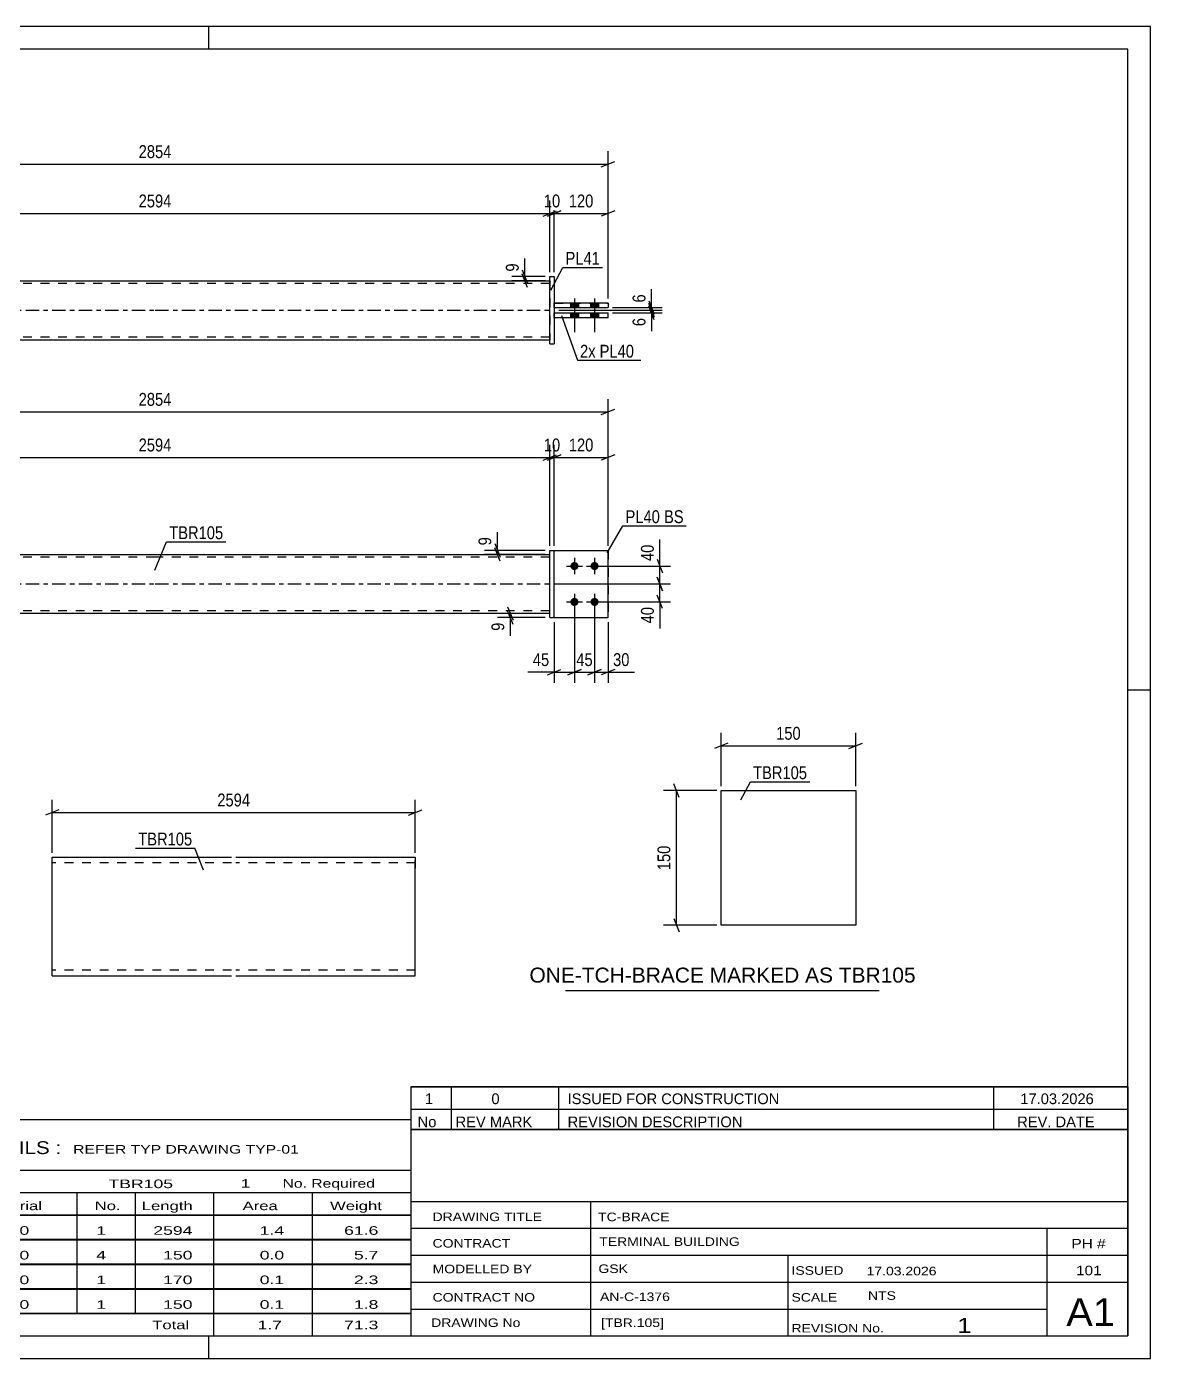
# Model space of a CAD drawing. Header units: millimetres. Extents: x 0 to 420, y 0 to 297.
# Drawn here: x 169.3 to 420, y 0 to 297 of the extents above; entities that cross this region are included whole.
import ezdxf

# ---------------------------------------------------------------- set-up
doc = ezdxf.new("R2010")
doc.units = ezdxf.units.MM
doc.linetypes.add('DXK_LINE_DOT2', pattern=[3.9198, 1.9599, -1.9599])
doc.linetypes.add('DXK_LINE_DOT3', pattern=[5.9187, 2.979, -0.9799, 0.9799, -0.9799])
doc.styles.add('Arial', font='ARIAL.TTF', dxfattribs={"height": 0.2})
doc.styles.add('Arial Narrow', font='ARIALN.TTF', dxfattribs={"height": 0.2})

# ---------------------------------------------------------------- blocks, each defined once
blk = doc.blocks.new('Unknown-581591486-1127')
at = {"color": 5, "linetype": 'Continuous'}
for p, q in [((420, 297), (0, 297)), ((210, 292), (210, 297)), ((420, 0), (420, 297)), ((415, 292), (5, 292)), ((415, 5), (415, 292)), ((420, 149), (415, 149)), ((5, 5), (415, 5)), ((210, 0), (210, 5)), ((0, 0), (420, 0))]:
    blk.add_line(p, q, dxfattribs=at)
blk = doc.blocks.new('Part-581591486-2897 - 2896')
at = {"color": 2, "linetype": 'Continuous'}
for p, q in [((324.26, 126.62), (354.26, 126.62)), ((324.26, 96.62), (324.26, 126.62)), ((354.26, 126.62), (354.26, 96.62)), ((354.26, 96.62), (324.26, 96.62))]:
    blk.add_line(p, q, dxfattribs=at)
blk = doc.blocks.new('Part-581591486-1367 - 1364')
at = {"color": 2, "linetype": 'Continuous'}
for p, q in [((286.02, 180.2), (287.02, 180.2)), ((286.02, 165.2), (286.02, 180.2)), ((287.02, 165.2), (287.02, 180.2)), ((286.02, 165.2), (286.02, 165.2)), ((286.02, 165.2), (287.02, 165.2))]:
    blk.add_line(p, q, dxfattribs=at)
at = {"color": 7, "linetype": 'DXK_LINE_DOT2'}
for p, q in [((286.02, 180.2), (287.02, 180.2)), ((286.02, 165.2), (287.02, 165.2))]:
    blk.add_line(p, q, dxfattribs=at)
blk = doc.blocks.new('Bolt-581591486-1379 - 1364')
at = {"linetype": 'Continuous'}
for points in [[(291.52, 177.6), (291.7, 177.58), (291.88, 177.52), (292.05, 177.43), (292.19, 177.3), (292.3, 177.15), (292.37, 176.98), (292.41, 176.79), (292.41, 176.6), (292.37, 176.42), (292.3, 176.25), (292.19, 176.1), (292.05, 175.97), (291.88, 175.88), (291.7, 175.82), (291.52, 175.8), (291.33, 175.82), (291.15, 175.88), (290.99, 175.97), (290.85, 176.1), (290.74, 176.25), (290.66, 176.42), (290.62, 176.6), (290.62, 176.79), (290.66, 176.98), (290.74, 177.15), (290.85, 177.3), (290.99, 177.43), (291.15, 177.52), (291.33, 177.58)], [(296.02, 177.6), (296.2, 177.58), (296.38, 177.52), (296.55, 177.43), (296.69, 177.3), (296.8, 177.15), (296.87, 176.98), (296.91, 176.79), (296.91, 176.6), (296.87, 176.42), (296.8, 176.25), (296.69, 176.1), (296.55, 175.97), (296.38, 175.88), (296.2, 175.82), (296.02, 175.8), (295.83, 175.82), (295.65, 175.88), (295.49, 175.97), (295.35, 176.1), (295.24, 176.25), (295.16, 176.42), (295.12, 176.6), (295.12, 176.79), (295.16, 176.98), (295.24, 177.15), (295.35, 177.3), (295.49, 177.43), (295.65, 177.52), (295.83, 177.58)], [(291.52, 169.6), (291.7, 169.58), (291.88, 169.52), (292.05, 169.43), (292.19, 169.3), (292.3, 169.15), (292.37, 168.98), (292.41, 168.79), (292.41, 168.6), (292.37, 168.42), (292.3, 168.25), (292.19, 168.1), (292.05, 167.97), (291.88, 167.88), (291.7, 167.82), (291.52, 167.8), (291.33, 167.82), (291.15, 167.88), (290.99, 167.97), (290.85, 168.1), (290.74, 168.25), (290.66, 168.42), (290.62, 168.6), (290.62, 168.79), (290.66, 168.98), (290.74, 169.15), (290.85, 169.3), (290.99, 169.43), (291.15, 169.52), (291.33, 169.58)], [(296.02, 169.6), (296.2, 169.58), (296.38, 169.52), (296.55, 169.43), (296.69, 169.3), (296.8, 169.15), (296.87, 168.98), (296.91, 168.79), (296.91, 168.6), (296.87, 168.42), (296.8, 168.25), (296.69, 168.1), (296.55, 167.97), (296.38, 167.88), (296.2, 167.82), (296.02, 167.8), (295.83, 167.82), (295.65, 167.88), (295.49, 167.97), (295.35, 168.1), (295.24, 168.25), (295.16, 168.42), (295.12, 168.6), (295.12, 168.79), (295.16, 168.98), (295.24, 169.15), (295.35, 169.3), (295.49, 169.43), (295.65, 169.52), (295.83, 169.58)]]:
    blk.add_hatch(color=1, dxfattribs=at).paths.add_polyline_path(points)
at = {"color": 1, "linetype": 'Continuous'}
for p, q in [((291.52, 178.5), (291.52, 174.9)), ((296.02, 178.5), (296.02, 174.9)), ((289.72, 176.7), (293.32, 176.7)), ((294.22, 176.7), (297.82, 176.7)), ((291.52, 170.5), (291.52, 166.9)), ((296.02, 170.5), (296.02, 166.9)), ((289.72, 168.7), (293.32, 168.7)), ((294.22, 168.7), (297.82, 168.7))]:
    blk.add_line(p, q, dxfattribs=at)
blk = doc.blocks.new('Part-581591486-1440 - 1364')
at = {"linetype": 'Continuous'}
blk.add_hatch(color=2, dxfattribs=at).paths.add_polyline_path([(139.92, 179.3), (139.12, 180.7), (140.72, 180.7)])
at = {"color": 2, "linetype": 'Continuous'}
for p, q in [((109.92, 179.3), (197.92, 179.3)), ((139.92, 179.3), (139.12, 180.7)), ((139.12, 180.7), (140.72, 180.7)), ((140.72, 180.7), (139.92, 179.3)), ((198.02, 179.3), (286.02, 179.3)), ((197.92, 166.1), (109.92, 166.1)), ((286.02, 166.1), (198.02, 166.1))]:
    blk.add_line(p, q, dxfattribs=at)
at = {"color": 7, "linetype": 'DXK_LINE_DOT2'}
for p, q in [((109.92, 166.1), (109.92, 179.3)), ((197.92, 178.7), (109.92, 178.7)), ((286.02, 178.7), (198.02, 178.7)), ((286.02, 166.1), (286.02, 179.3)), ((197.92, 166.7), (109.92, 166.7)), ((286.02, 166.7), (198.02, 166.7))]:
    blk.add_line(p, q, dxfattribs=at)
at = {"color": 7, "linetype": 'DXK_LINE_DOT3'}
for p, q in [((109.92, 172.7), (197.92, 172.7)), ((198.02, 172.7), (286.02, 172.7))]:
    blk.add_line(p, q, dxfattribs=at)
at = {"color": 2, "linetype": 'Continuous'}
blk.add_circle((139.92, 180.2), 1, dxfattribs=at)
blk = doc.blocks.new('Part-581591486-1445 - 1364')
at = {"color": 2, "linetype": 'Continuous'}
for p, q in [((287.02, 180.2), (299.02, 180.2)), ((299.02, 180.2), (299.02, 180.2)), ((299.02, 165.2), (299.02, 180.2)), ((287.02, 165.2), (299.02, 165.2))]:
    blk.add_line(p, q, dxfattribs=at)
at = {"color": 7, "linetype": 'DXK_LINE_DOT2'}
for p, q in [((287.02, 180.2), (299.02, 180.2)), ((287.02, 165.2), (287.02, 180.2)), ((299.02, 180.2), (299.02, 180.2)), ((287.02, 165.2), (287.02, 165.2)), ((287.02, 165.2), (299.02, 165.2))]:
    blk.add_line(p, q, dxfattribs=at)
blk = doc.blocks.new('Part-581591486-1450 - 1364')
at = {"color": 7, "linetype": 'DXK_LINE_DOT2'}
for p, q in [((287.02, 180.2), (299.02, 180.2)), ((287.02, 165.2), (287.02, 180.2)), ((287.02, 180.2), (299.02, 180.2)), ((299.02, 180.2), (299.02, 180.2)), ((299.02, 180.2), (299.02, 165.2)), ((287.02, 165.2), (287.02, 165.2)), ((287.02, 165.2), (299.02, 165.2)), ((287.02, 165.2), (299.02, 165.2))]:
    blk.add_line(p, q, dxfattribs=at)
blk = doc.blocks.new('Part-581591486-1778 - 1767')
at = {"color": 2, "linetype": 'Continuous'}
for p, q in [((287.02, 232.14), (287.02, 233.15)), ((287.02, 233.14), (299.02, 233.14)), ((287.02, 232.15), (287.02, 232.14)), ((287.02, 232.14), (299.02, 232.14)), ((299.02, 232.14), (299.02, 233.15))]:
    blk.add_line(p, q, dxfattribs=at)
at = {"color": 7, "linetype": 'DXK_LINE_DOT2'}
for p, q in [((287.02, 233.15), (299.02, 233.15)), ((287.02, 232.15), (299.02, 232.15))]:
    blk.add_line(p, q, dxfattribs=at)
blk = doc.blocks.new('Part-581591486-1773 - 1767')
at = {"linetype": 'Continuous'}
blk.add_hatch(color=2, dxfattribs=at).paths.add_polyline_path([(139.92, 233.74), (139.12, 235.14), (140.72, 235.14)])
at = {"color": 2, "linetype": 'Continuous'}
for p, q in [((109.92, 240.34), (197.92, 240.34)), ((198.02, 240.34), (286.02, 240.34)), ((139.92, 233.74), (139.12, 235.14)), ((139.12, 235.14), (140.72, 235.14)), ((140.72, 235.14), (139.92, 233.74)), ((109.92, 227.14), (197.92, 227.14)), ((198.02, 227.14), (286.02, 227.14))]:
    blk.add_line(p, q, dxfattribs=at)
at = {"color": 7, "linetype": 'DXK_LINE_DOT2'}
for p, q in [((109.92, 227.14), (109.92, 240.34)), ((197.92, 239.74), (109.92, 239.74)), ((286.02, 239.74), (198.02, 239.74)), ((286.02, 240.34), (286.02, 227.14)), ((197.92, 227.74), (109.92, 227.74)), ((286.02, 227.74), (198.02, 227.74))]:
    blk.add_line(p, q, dxfattribs=at)
at = {"color": 7, "linetype": 'DXK_LINE_DOT3'}
for p, q in [((109.92, 233.74), (197.92, 233.74)), ((198.02, 233.74), (286.02, 233.74))]:
    blk.add_line(p, q, dxfattribs=at)
at = {"color": 2, "linetype": 'Continuous'}
blk.add_circle((139.92, 234.64), 1, dxfattribs=at)
blk = doc.blocks.new('Part-581591486-1783 - 1767')
at = {"color": 2, "linetype": 'Continuous'}
for p, q in [((287.02, 234.34), (287.02, 235.35)), ((299.02, 235.34), (287.02, 235.34)), ((299.02, 235.35), (299.02, 234.34)), ((287.02, 234.35), (287.02, 234.34)), ((287.02, 234.34), (299.02, 234.34))]:
    blk.add_line(p, q, dxfattribs=at)
at = {"color": 7, "linetype": 'DXK_LINE_DOT2'}
for p, q in [((287.02, 235.34), (287.02, 235.35)), ((287.02, 235.35), (299.02, 235.35)), ((299.02, 235.34), (299.02, 235.35)), ((287.02, 234.35), (299.02, 234.35))]:
    blk.add_line(p, q, dxfattribs=at)
blk = doc.blocks.new('Part-581591486-1788 - 1767')
at = {"color": 2, "linetype": 'Continuous'}
for p, q in [((286.02, 241.24), (286.02, 241.25)), ((286.02, 226.24), (286.02, 241.24)), ((286.02, 241.24), (287.02, 241.24)), ((287.02, 241.25), (287.02, 241.24)), ((287.02, 241.24), (287.02, 226.24)), ((286.02, 226.25), (286.02, 226.24)), ((286.02, 226.24), (287.02, 226.24)), ((287.02, 226.25), (287.02, 226.24))]:
    blk.add_line(p, q, dxfattribs=at)
at = {"color": 7, "linetype": 'DXK_LINE_DOT2'}
for p, q in [((286.02, 241.25), (286.02, 241.24)), ((286.02, 241.25), (287.02, 241.25)), ((286.02, 226.25), (287.02, 226.25))]:
    blk.add_line(p, q, dxfattribs=at)
blk = doc.blocks.new('Bolt-581591486-1800 - 1767')
at = {"linetype": 'Continuous'}
for points in [[(292.42, 235.35), (290.62, 235.35), (290.62, 234.35), (292.42, 234.35)], [(292.42, 235.34), (290.62, 235.34), (290.62, 234.34), (292.42, 234.34)], [(296.92, 235.35), (295.12, 235.35), (295.12, 234.35), (296.92, 234.35)], [(296.92, 235.34), (295.12, 235.34), (295.12, 234.34), (296.92, 234.34)], [(292.42, 233.15), (290.62, 233.15), (290.62, 232.15), (292.42, 232.15)], [(292.42, 233.14), (290.62, 233.14), (290.62, 232.14), (292.42, 232.14)], [(296.92, 233.15), (295.12, 233.15), (295.12, 232.15), (296.92, 232.15)], [(296.92, 233.14), (295.12, 233.14), (295.12, 232.14), (296.92, 232.14)]]:
    blk.add_hatch(color=1, dxfattribs=at).paths.add_polyline_path(points)
at = {"color": 1, "linetype": 'Continuous'}
for p, q in [((290.62, 235.35), (290.62, 234.35)), ((290.62, 235.34), (290.62, 234.34)), ((291.52, 236.35), (291.52, 228.85)), ((291.52, 236.34), (291.52, 228.84)), ((292.42, 235.35), (292.42, 234.35)), ((292.42, 235.34), (292.42, 234.34)), ((295.12, 235.35), (295.12, 234.35)), ((295.12, 235.34), (295.12, 234.34)), ((296.02, 236.35), (296.02, 228.85)), ((296.02, 236.34), (296.02, 228.84)), ((296.92, 235.35), (296.92, 234.35)), ((296.92, 235.34), (296.92, 234.34)), ((290.62, 233.15), (290.62, 232.15)), ((290.62, 233.14), (290.62, 232.14)), ((292.42, 233.15), (292.42, 232.15)), ((292.42, 233.14), (292.42, 232.14)), ((295.12, 233.15), (295.12, 232.15)), ((295.12, 233.14), (295.12, 232.14)), ((296.92, 233.15), (296.92, 232.15)), ((296.92, 233.14), (296.92, 232.14))]:
    blk.add_line(p, q, dxfattribs=at)
blk = doc.blocks.new('Part-581591486-2256 - 2248')
at = {"color": 2, "linetype": 'Continuous'}
for p, q in [((175.02, 85.53), (175.02, 111.74)), ((175.02, 111.74), (215.02, 111.74)), ((216.02, 111.74), (256.02, 111.74)), ((256.02, 111.74), (256.02, 111.56)), ((256.02, 111.56), (256.02, 109.34)), ((256.02, 85.34), (256.02, 109.34)), ((175.02, 85.34), (175.02, 85.53)), ((175.02, 85.34), (215.02, 85.34)), ((216.02, 85.34), (256.02, 85.34))]:
    blk.add_line(p, q, dxfattribs=at)
at = {"color": 7, "linetype": 'DXK_LINE_DOT2'}
for p, q in [((215.02, 110.54), (175.02, 110.54)), ((256.02, 110.54), (216.02, 110.54)), ((256.02, 109.34), (256.02, 111.04)), ((175.02, 86.54), (175.02, 86.63)), ((215.02, 86.54), (175.02, 86.54)), ((256.02, 86.54), (216.02, 86.54)), ((256.02, 86.54), (256.02, 86.63))]:
    blk.add_line(p, q, dxfattribs=at)
blk = doc.blocks.new('StraightDimension-581591486-2905 - 2896')
at = {"color": 7, "linetype": 'Continuous'}
for p, q in [((325.76, 137.22), (322.76, 136.02)), ((324.26, 127.62), (324.26, 139.47)), ((352.76, 136.02), (355.76, 137.22)), ((354.26, 127.62), (354.26, 139.47)), ((324.26, 136.62), (354.26, 136.62))]:
    blk.add_line(p, q, dxfattribs=at)
at = {"color": 0}
blk.add_wipeout([(342.6, 137.37), (342.6, 141.57), (335.92, 141.57), (335.92, 137.37)], dxfattribs=at)
at = {"color": 3, "style": 'Arial Narrow'}
blk.add_text('150', height=2.863, dxfattribs=at).set_placement((336.52, 137.97))
blk = doc.blocks.new('StraightDimension-581591486-2983 - 2896')
at = {"color": 7, "linetype": 'Continuous'}
for p, q in [((314.86, 125.12), (313.66, 128.12)), ((323.26, 126.62), (311.41, 126.62)), ((314.26, 96.62), (314.26, 126.62)), ((313.66, 98.12), (314.86, 95.12)), ((323.26, 96.62), (311.41, 96.62))]:
    blk.add_line(p, q, dxfattribs=at)
at = {"color": 0}
blk.add_wipeout([(313.51, 114.96), (309.31, 114.96), (309.31, 108.27), (313.51, 108.27)], dxfattribs=at)
at = {"color": 3, "style": 'Arial Narrow'}
blk.add_text('150', height=2.863, rotation=90.0002, dxfattribs=at).set_placement((312.91, 108.87))
blk = doc.blocks.new('StraightDimension-581591486-1665 - 1364')
at = {"color": 7, "linetype": 'Continuous'}
for p, q in [((291.52, 167.7), (291.52, 150.65)), ((296.02, 167.7), (296.02, 150.65)), ((290.02, 152.45), (293.02, 153.65)), ((291.52, 153.05), (296.02, 153.05)), ((297.52, 153.65), (294.52, 152.45))]:
    blk.add_line(p, q, dxfattribs=at)
at = {"color": 0}
blk.add_wipeout([(296.19, 153.8), (296.19, 158), (291.34, 158), (291.34, 153.8)], dxfattribs=at)
at = {"color": 3, "style": 'Arial Narrow'}
blk.add_text('45', height=2.863, dxfattribs=at).set_placement((291.94, 154.4))
blk = doc.blocks.new('StraightDimension-581591486-1505 - 1364')
at = {"color": 7, "linetype": 'Continuous'}
for p, q in [((286.02, 181.2), (286.02, 203.77)), ((287.02, 181.2), (287.02, 203.77)), ((284.52, 200.32), (287.52, 201.52)), ((288.52, 201.52), (285.52, 200.32)), ((286.02, 200.92), (287.02, 200.92))]:
    blk.add_line(p, q, dxfattribs=at)
at = {"color": 0}
blk.add_wipeout([(288.94, 201.67), (288.94, 205.87), (284.09, 205.87), (284.09, 201.67)], dxfattribs=at)
at = {"color": 3, "style": 'Arial Narrow'}
blk.add_text('10', height=2.863, dxfattribs=at).set_placement((284.69, 202.27))
blk = doc.blocks.new('StraightDimension-581591486-1703 - 1364')
at = {"color": 7, "linetype": 'Continuous'}
for p, q in [((297.02, 176.7), (312.98, 176.7)), ((309.98, 178.2), (311.18, 175.2)), ((310.58, 172.7), (310.58, 176.7)), ((287.02, 172.7), (312.98, 172.7)), ((311.18, 171.2), (309.98, 174.2))]:
    blk.add_line(p, q, dxfattribs=at)
at = {"color": 0}
blk.add_wipeout([(309.83, 182.08), (305.63, 182.08), (305.63, 177.22), (309.83, 177.22)], dxfattribs=at)
at = {"color": 7, "linetype": 'Continuous'}
blk.add_line((310.58, 176.7), (310.58, 182.6), dxfattribs=at)
blk.add_line((310.58, 176.7), (310.58, 182.6), dxfattribs=at)
at = {"color": 3, "style": 'Arial Narrow'}
blk.add_text('40', height=2.863, rotation=90.0002, dxfattribs=at).set_placement((309.23, 177.82))
blk = doc.blocks.new('StraightDimension-581591486-1649 - 1364')
at = {"color": 7, "linetype": 'Continuous'}
for p, q in [((291.52, 167.7), (291.52, 150.65)), ((287.02, 164.2), (287.02, 150.65)), ((285.52, 152.45), (288.52, 153.65)), ((287.02, 153.05), (291.52, 153.05)), ((293.02, 153.65), (290.02, 152.45))]:
    blk.add_line(p, q, dxfattribs=at)
at = {"color": 0}
blk.add_wipeout([(286.49, 153.8), (286.49, 158), (281.64, 158), (281.64, 153.8)], dxfattribs=at)
at = {"color": 7, "linetype": 'Continuous'}
blk.add_line((287.02, 153.05), (281.11, 153.05), dxfattribs=at)
blk.add_line((287.02, 153.05), (281.11, 153.05), dxfattribs=at)
at = {"color": 3, "style": 'Arial Narrow'}
blk.add_text('45', height=2.863, dxfattribs=at).set_placement((282.24, 154.4))
blk = doc.blocks.new('StraightDimension-581591486-1730 - 1364')
at = {"color": 7, "linetype": 'Continuous'}
for p, q in [((273.73, 181.7), (274.93, 178.7)), ((285.02, 180.2), (271.48, 180.2)), ((285.02, 179.3), (271.48, 179.3)), ((274.93, 177.8), (273.73, 180.8)), ((274.33, 179.3), (274.33, 180.2))]:
    blk.add_line(p, q, dxfattribs=at)
at = {"color": 0}
blk.add_wipeout([(273.58, 183.75), (269.38, 183.75), (269.38, 180.72), (273.58, 180.72)], dxfattribs=at)
at = {"color": 7, "linetype": 'Continuous'}
blk.add_line((274.33, 180.2), (274.33, 184.28), dxfattribs=at)
blk.add_line((274.33, 180.2), (274.33, 184.28), dxfattribs=at)
at = {"color": 3, "style": 'Arial Narrow'}
blk.add_text('9', height=2.86, rotation=90.0002, dxfattribs=at).set_placement((272.98, 181.32))
blk = doc.blocks.new('StraightDimension-581591486-1496 - 1364')
at = {"color": 7, "linetype": 'Continuous'}
for p, q in [((109.92, 182.2), (109.92, 203.77)), ((286.02, 181.2), (286.02, 203.77)), ((111.42, 201.52), (108.42, 200.32)), ((109.92, 200.92), (286.02, 200.92)), ((284.52, 200.32), (287.52, 201.52))]:
    blk.add_line(p, q, dxfattribs=at)
at = {"color": 0}
blk.add_wipeout([(202.22, 201.67), (202.22, 205.87), (193.71, 205.87), (193.71, 201.67)], dxfattribs=at)
at = {"color": 3, "style": 'Arial Narrow'}
blk.add_text('2594', height=2.863, dxfattribs=at).set_placement((194.31, 202.27))
blk = doc.blocks.new('StraightDimension-581591486-1523 - 1364')
at = {"color": 7, "linetype": 'Continuous'}
for p, q in [((287.02, 181.2), (287.02, 203.77)), ((299.02, 181.2), (299.02, 203.77)), ((285.52, 200.32), (288.52, 201.52)), ((287.02, 200.92), (299.02, 200.92)), ((300.52, 201.52), (297.52, 200.32))]:
    blk.add_line(p, q, dxfattribs=at)
at = {"color": 0}
blk.add_wipeout([(296.36, 201.67), (296.36, 205.87), (289.67, 205.87), (289.67, 201.67)], dxfattribs=at)
at = {"color": 3, "style": 'Arial Narrow'}
blk.add_text('120', height=2.863, dxfattribs=at).set_placement((290.27, 202.27))
blk = doc.blocks.new('StraightDimension-581591486-1546 - 1364')
at = {"color": 7, "linetype": 'Continuous'}
for p, q in [((96.92, 181.2), (96.92, 213.94)), ((299.02, 181.2), (299.02, 213.94)), ((98.42, 211.69), (95.42, 210.49)), ((96.92, 211.09), (299.02, 211.09)), ((297.52, 210.49), (300.52, 211.69))]:
    blk.add_line(p, q, dxfattribs=at)
at = {"color": 0}
blk.add_wipeout([(202.22, 211.84), (202.22, 216.04), (193.71, 216.04), (193.71, 211.84)], dxfattribs=at)
at = {"color": 3, "style": 'Arial Narrow'}
blk.add_text('2854', height=2.863, dxfattribs=at).set_placement((194.31, 212.44))
blk = doc.blocks.new('StraightDimension-581591486-1640 - 1364')
at = {"color": 7, "linetype": 'Continuous'}
for p, q in [((276.62, 167.6), (277.82, 164.6)), ((277.82, 163.7), (276.62, 166.7)), ((285.02, 166.1), (274.37, 166.1)), ((285.02, 165.2), (274.37, 165.2)), ((277.22, 165.2), (277.22, 166.1))]:
    blk.add_line(p, q, dxfattribs=at)
at = {"color": 0}
blk.add_wipeout([(276.47, 164.67), (272.27, 164.67), (272.27, 161.65), (276.47, 161.65)], dxfattribs=at)
at = {"color": 7, "linetype": 'Continuous'}
blk.add_line((277.22, 165.2), (277.22, 161.12), dxfattribs=at)
blk.add_line((277.22, 165.2), (277.22, 161.12), dxfattribs=at)
at = {"color": 3, "style": 'Arial Narrow'}
blk.add_text('9', height=2.86, rotation=90.0002, dxfattribs=at).set_placement((275.87, 162.25))
blk = doc.blocks.new('StraightDimension-581591486-1675 - 1364')
at = {"color": 7, "linetype": 'Continuous'}
for p, q in [((296.02, 167.7), (296.02, 150.65)), ((299.02, 164.2), (299.02, 150.65)), ((294.52, 152.45), (297.52, 153.65)), ((296.02, 153.05), (299.02, 153.05)), ((300.52, 153.65), (297.52, 152.45))]:
    blk.add_line(p, q, dxfattribs=at)
at = {"color": 0}
blk.add_wipeout([(304.4, 153.8), (304.4, 158), (299.54, 158), (299.54, 153.8)], dxfattribs=at)
at = {"color": 7, "linetype": 'Continuous'}
blk.add_line((299.02, 153.05), (304.92, 153.05), dxfattribs=at)
blk.add_line((299.02, 153.05), (304.92, 153.05), dxfattribs=at)
at = {"color": 3, "style": 'Arial Narrow'}
blk.add_text('30', height=2.863, dxfattribs=at).set_placement((300.14, 154.4))
blk = doc.blocks.new('StraightDimension-581591486-1716 - 1364')
at = {"color": 7, "linetype": 'Continuous'}
for p, q in [((287.02, 172.7), (312.98, 172.7)), ((309.98, 174.2), (311.18, 171.2)), ((310.58, 168.7), (310.58, 172.7)), ((311.18, 167.2), (309.98, 170.2)), ((297.02, 168.7), (312.98, 168.7))]:
    blk.add_line(p, q, dxfattribs=at)
at = {"color": 0}
blk.add_wipeout([(309.83, 168.17), (305.63, 168.17), (305.63, 163.32), (309.83, 163.32)], dxfattribs=at)
at = {"color": 7, "linetype": 'Continuous'}
blk.add_line((310.58, 168.7), (310.58, 162.79), dxfattribs=at)
blk.add_line((310.58, 168.7), (310.58, 162.79), dxfattribs=at)
at = {"color": 3, "style": 'Arial Narrow'}
blk.add_text('40', height=2.863, rotation=90.0002, dxfattribs=at).set_placement((309.23, 163.92))
blk = doc.blocks.new('StraightDimension-581591486-1890 - 1767')
at = {"color": 7, "linetype": 'Continuous'}
for p, q in [((285.52, 254.74), (288.52, 255.94)), ((287.02, 242.25), (287.02, 258.19)), ((300.52, 255.94), (297.52, 254.74)), ((299.02, 236.34), (299.02, 258.19)), ((287.02, 255.34), (299.02, 255.34))]:
    blk.add_line(p, q, dxfattribs=at)
at = {"color": 0}
blk.add_wipeout([(296.36, 256.09), (296.36, 260.29), (289.67, 260.29), (289.67, 256.09)], dxfattribs=at)
at = {"color": 3, "style": 'Arial Narrow'}
blk.add_text('120', height=2.863, dxfattribs=at).set_placement((290.27, 256.69))
blk = doc.blocks.new('StraightDimension-581591486-1805 - 1767')
at = {"color": 7, "linetype": 'Continuous'}
for p, q in [((285.02, 241.25), (277.59, 241.25)), ((279.84, 242.75), (281.04, 239.75)), ((281.04, 238.84), (279.84, 241.84)), ((280.44, 240.34), (280.44, 241.25)), ((285.02, 240.34), (277.59, 240.34))]:
    blk.add_line(p, q, dxfattribs=at)
at = {"color": 0}
blk.add_wipeout([(279.69, 244.8), (275.49, 244.8), (275.49, 241.77), (279.69, 241.77)], dxfattribs=at)
at = {"color": 7, "linetype": 'Continuous'}
blk.add_line((280.44, 241.25), (280.44, 245.32), dxfattribs=at)
blk.add_line((280.44, 241.25), (280.44, 245.32), dxfattribs=at)
at = {"color": 3, "style": 'Arial Narrow'}
blk.add_text('9', height=2.86, rotation=90.0002, dxfattribs=at).set_placement((279.09, 242.37))
blk = doc.blocks.new('StraightDimension-581591486-1816 - 1767')
at = {"color": 7, "linetype": 'Continuous'}
for p, q in [((308.11, 235.84), (309.31, 232.84)), ((309.31, 232.24), (308.11, 235.24)), ((288.02, 233.74), (311.11, 233.74)), ((300.02, 234.34), (311.11, 234.34)), ((308.71, 233.74), (308.71, 234.34))]:
    blk.add_line(p, q, dxfattribs=at)
at = {"color": 0}
blk.add_wipeout([(307.96, 237.9), (303.76, 237.9), (303.76, 234.87), (307.96, 234.87)], dxfattribs=at)
at = {"color": 7, "linetype": 'Continuous'}
blk.add_line((308.71, 234.34), (308.71, 238.42), dxfattribs=at)
blk.add_line((308.71, 234.34), (308.71, 238.42), dxfattribs=at)
at = {"color": 3, "style": 'Arial Narrow'}
blk.add_text('6', height=2.86, rotation=90.0002, dxfattribs=at).set_placement((307.36, 235.47))
blk = doc.blocks.new('StraightDimension-581591486-1825 - 1767')
at = {"color": 7, "linetype": 'Continuous'}
for p, q in [((308.11, 235.24), (309.31, 232.24)), ((309.31, 231.64), (308.11, 234.64)), ((288.02, 233.74), (311.11, 233.74)), ((300.02, 233.14), (311.11, 233.14)), ((308.71, 233.14), (308.71, 233.74))]:
    blk.add_line(p, q, dxfattribs=at)
at = {"color": 0}
blk.add_wipeout([(307.96, 232.62), (303.76, 232.62), (303.76, 229.59), (307.96, 229.59)], dxfattribs=at)
at = {"color": 7, "linetype": 'Continuous'}
blk.add_line((308.71, 233.14), (308.71, 229.07), dxfattribs=at)
blk.add_line((308.71, 233.14), (308.71, 229.07), dxfattribs=at)
at = {"color": 3, "style": 'Arial Narrow'}
blk.add_text('6', height=2.86, rotation=90.0002, dxfattribs=at).set_placement((307.36, 230.19))
blk = doc.blocks.new('StraightDimension-581591486-1900 - 1767')
at = {"color": 7, "linetype": 'Continuous'}
for p, q in [((284.52, 254.74), (287.52, 255.94)), ((288.52, 255.94), (285.52, 254.74)), ((286.02, 242.25), (286.02, 258.19)), ((287.02, 242.25), (287.02, 258.19)), ((286.02, 255.34), (287.02, 255.34))]:
    blk.add_line(p, q, dxfattribs=at)
at = {"color": 0}
blk.add_wipeout([(288.94, 256.09), (288.94, 260.29), (284.09, 260.29), (284.09, 256.09)], dxfattribs=at)
at = {"color": 3, "style": 'Arial Narrow'}
blk.add_text('10', height=2.863, dxfattribs=at).set_placement((284.69, 256.69))
blk = doc.blocks.new('StraightDimension-581591486-1910 - 1767')
at = {"color": 7, "linetype": 'Continuous'}
for p, q in [((111.42, 255.94), (108.42, 254.74)), ((109.92, 243.24), (109.92, 258.19)), ((284.52, 254.74), (287.52, 255.94)), ((286.02, 242.25), (286.02, 258.19)), ((109.92, 255.34), (286.02, 255.34))]:
    blk.add_line(p, q, dxfattribs=at)
at = {"color": 0}
blk.add_wipeout([(202.22, 256.09), (202.22, 260.29), (193.71, 260.29), (193.71, 256.09)], dxfattribs=at)
at = {"color": 3, "style": 'Arial Narrow'}
blk.add_text('2594', height=2.863, dxfattribs=at).set_placement((194.31, 256.69))
blk = doc.blocks.new('StraightDimension-581591486-1941 - 1767')
at = {"color": 7, "linetype": 'Continuous'}
for p, q in [((96.92, 236.35), (96.92, 269.19)), ((299.02, 236.34), (299.02, 269.19)), ((98.42, 266.94), (95.42, 265.74)), ((96.92, 266.34), (299.02, 266.34)), ((297.52, 265.74), (300.52, 266.94))]:
    blk.add_line(p, q, dxfattribs=at)
at = {"color": 0}
blk.add_wipeout([(202.22, 267.09), (202.22, 271.29), (193.71, 271.29), (193.71, 267.09)], dxfattribs=at)
at = {"color": 3, "style": 'Arial Narrow'}
blk.add_text('2854', height=2.863, dxfattribs=at).set_placement((194.31, 267.69))
blk = doc.blocks.new('StraightDimension-581591486-2261 - 2248')
at = {"color": 7, "linetype": 'Continuous'}
for p, q in [((176.52, 122.34), (173.52, 121.14)), ((175.02, 112.74), (175.02, 124.59)), ((254.52, 121.14), (257.52, 122.34)), ((256.02, 112.74), (256.02, 124.59)), ((175.02, 121.74), (256.02, 121.74))]:
    blk.add_line(p, q, dxfattribs=at)
at = {"color": 0}
blk.add_wipeout([(219.78, 122.49), (219.78, 126.69), (211.26, 126.69), (211.26, 122.49)], dxfattribs=at)
at = {"color": 3, "style": 'Arial Narrow'}
blk.add_text('2594', height=2.863, dxfattribs=at).set_placement((211.86, 123.09))
blk = doc.blocks.new('Unknown-581591486-3176')
at = {"color": 7, "linetype": 'Continuous'}
for p, q in [((255, 51.05), (255, 5)), ((255, 51.05), (415, 51.05)), ((415, 51), (415, 5)), ((255, 35), (415, 35)), ((295.14, 35), (295.14, 5)), ((255, 29), (415, 29)), ((397, 5.05), (397, 29.05)), ((255, 23), (415, 23)), ((339.14, 23), (339.14, 5)), ((255, 17), (415, 17)), ((255, 11), (397, 11)), ((255, 5), (415, 5))]:
    blk.add_line(p, q, dxfattribs=at)
at = {"color": 7, "style": 'Arial Narrow'}
for s, height, width, p in [('DRAWING TITLE', 1.9089, 1.425378, (259.88, 30.61)), ('TC-BRACE', 1.909, 1.425378, (296.81, 30.59)), ('TERMINAL BUILDING', 1.9089, 1.425378, (297.06, 25.07)), ('CONTRACT', 1.909, 1.425378, (259.88, 24.71)), ('MODELLED BY', 1.9089, 1.425378, (259.88, 18.98)), ('GSK', 1.909, 1.425378, (296.88, 19.04)), ('ISSUED', 1.909, 1.425378, (339.94, 18.64)), ('17.03.2026', 1.909, 1.425378, (356.69, 18.52)), ('CONTRACT NO', 1.9089, 1.425378, (259.88, 12.66)), ('AN-C-1376', 1.909, 1.425378, (297.23, 12.78)), ('SCALE', 1.909, 1.425378, (339.94, 12.65)), ('A1', 6.204, 1.25, (401.24, 7.2)), ('DRAWING No', 1.909, 1.425378, (259.56, 7)), ('[TBR.105]', 1.909, 1.425378, (297.46, 6.99)), ('1', 3.34, 1.5, (376.91, 5.68)), ('REVISION No.', 1.9089, 1.425378, (339.94, 5.77))]:
    blk.add_text(s, height=height, dxfattribs=dict(at, width=width)).set_placement(p)
at = {"color": 7, "linetype": 'Continuous', "style": 'Arial Narrow'}
for s, height, width, p in [('PH #', 2.1, 1.42538, (402.4, 24.55)), ('101', 2.1, 1.42538, (403.41, 18.55)), ('NTS', 1.909, 1.425378, (357, 13.05))]:
    blk.add_text(s, height=height, dxfattribs=dict(at, width=width)).set_placement(p)
blk = doc.blocks.new('Unknown-581591486-3177')
at = {"color": 7, "linetype": 'Continuous'}
for p, q in [((255, 60.55), (415, 60.55)), ((415, 60.55), (255, 60.55)), ((255, 60.55), (255, 55.55)), ((264, 60.55), (264, 55.55)), ((288, 60.55), (288, 55.55)), ((385, 60.55), (385, 55.55)), ((415, 60.55), (415, 55.55)), ((255, 55.55), (415, 55.55)), ((255, 55.55), (255, 51.05)), ((255, 55.55), (415, 55.55)), ((264, 55.55), (264, 51.05)), ((288, 55.55), (288, 51.05)), ((385, 55.55), (385, 51.05)), ((415, 55.55), (415, 51.05)), ((415, 51.05), (255, 51.05))]:
    blk.add_line(p, q, dxfattribs=at)
at = {"color": 7, "linetype": 'Continuous', "style": 'Arial Narrow'}
for s, height, width, p in [('1', 2.39, 1.196471, (258.16, 56.7)), ('0', 2.39, 1.196471, (273, 56.7)), ('ISSUED FOR CONSTRUCTION', 2.3861, 1.196471, (290, 56.7)), ('17.03.2026', 2.386, 1.196471, (391, 56.7)), ('No', 2.386, 1.2, (256.54, 51.55)), ('REV MARK', 2.386, 1.2, (265, 51.55)), ('REVISION DESCRIPTION', 2.3861, 1.2, (290, 51.55)), ('REV. DATE', 2.386, 1.2, (390.28, 51.55))]:
    blk.add_text(s, height=height, dxfattribs=dict(at, width=width)).set_placement(p)
blk = doc.blocks.new('Unknown-581591486-3178')
at = {"color": 7, "linetype": 'Continuous'}
for p, q in [((95, 53.25), (255, 53.25)), ((95, 42), (95, 53.25)), ((255, 53.25), (255, 42)), ((95, 42), (255, 42)), ((95, 42), (95, 37)), ((255, 42), (255, 37)), ((95, 37), (255, 37)), ((95, 37), (95, 32)), ((119, 37), (119, 32)), ((154.5, 37), (154.5, 32)), ((180.5, 37), (180.5, 32)), ((193.5, 37), (193.5, 32)), ((211, 37), (211, 32)), ((233, 37), (233, 32)), ((255, 37), (255, 32)), ((95, 32), (255, 32)), ((95, 31.95), (95, 26.55)), ((95, 31.95), (255, 31.95)), ((119, 32), (119, 26.5)), ((154.5, 32), (154.5, 26.5)), ((180.5, 32), (180.5, 26.5)), ((193.5, 32), (193.5, 26.5)), ((211, 32), (211, 26.5)), ((233, 32), (233, 26.5)), ((255, 31.95), (255, 26.55)), ((95, 26.55), (255, 26.55)), ((95, 26.45), (95, 21.05)), ((95, 26.45), (255, 26.45)), ((119, 26.5), (119, 21)), ((154.5, 26.5), (154.5, 21)), ((180.5, 26.5), (180.5, 21)), ((193.5, 26.5), (193.5, 21)), ((211, 26.5), (211, 21)), ((233, 26.5), (233, 21)), ((255, 26.45), (255, 21.05)), ((95, 21.05), (255, 21.05)), ((95, 20.95), (95, 15.55)), ((95, 20.95), (255, 20.95)), ((119, 21), (119, 15.5)), ((154.5, 21), (154.5, 15.5)), ((180.5, 21), (180.5, 15.5)), ((193.5, 21), (193.5, 15.5)), ((211, 21), (211, 15.5)), ((233, 21), (233, 15.5)), ((255, 20.95), (255, 15.55)), ((95, 15.55), (255, 15.55)), ((95, 15.45), (95, 10.05)), ((95, 15.45), (255, 15.45)), ((119, 15.5), (119, 10)), ((154.5, 15.5), (154.5, 10)), ((180.5, 15.5), (180.5, 10)), ((193.5, 15.5), (193.5, 10)), ((211, 15.5), (211, 10)), ((233, 15.5), (233, 10)), ((255, 15.45), (255, 10.05)), ((95, 10.05), (255, 10.05)), ((95, 10), (255, 10)), ((95, 10), (95, 5)), ((211, 10), (211, 5)), ((233, 10), (233, 5)), ((255, 10), (255, 5)), ((95, 5), (255, 5))]:
    blk.add_line(p, q, dxfattribs=at)
at = {"color": 7, "style": 'Arial Narrow'}
for s, height, width, p in [('GENERAL NOTES & WELD DETAILS :', 2.8633, 1.4, (96.15, 45.56)), ('REFER TYP DRAWING TYP-01', 1.9089, 1.6, (179.7, 45.66)), ("MATERIAL LIST FOR ASSEMBLY MK'D", 1.9089, 1.6, (96.15, 38.06)), ('TBR105', 1.909, 1.794707, (187.59, 37.97)), ('1', 1.91, 1.794707, (217.08, 38.06)), ('No. Required', 1.9089, 1.6, (226.41, 38.06)), ('Mark', 1.909, 1.7, (96.34, 33)), ('Profile', 1.909, 1.7, (129.41, 33)), ('Material', 1.909, 1.7, (159.54, 33.06)), ('No.', 1.909, 1.7, (184.5, 33.06)), ('Length', 1.909, 1.7, (195, 33.06)), ('Area', 1.909, 1.7, (217.5, 33.06)), ('Weight', 1.909, 1.7, (237, 33.06))]:
    blk.add_text(s, height=height, dxfattribs=dict(at, width=width)).set_placement(p)
at = {"color": 7, "linetype": 'Continuous', "style": 'Arial Narrow'}
for s, height, width, p in [('TBR105', 1.909, 1.794707, (96.5, 27.56)), ('SHS132*6', 1.909, 1.794707, (121, 27.56)), ('E350', 1.909, 1.794707, (160.74, 27.56)), ('1', 1.91, 1.794707, (184.86, 27.56)), ('2594', 1.909, 1.794707, (197.58, 27.56)), ('1.4', 1.909, 1.794707, (221.32, 27.56)), ('61.6', 1.909, 1.794707, (240.14, 27.56)), ('PL40', 1.909, 1.794707, (96.5, 22.06)), ('PL10*120', 1.909, 1.794707, (121, 22.06)), ('E350', 1.909, 1.794707, (160.74, 22.06)), ('4', 1.91, 1.794707, (184.86, 22.06)), ('150', 1.909, 1.794707, (199.77, 22.06)), ('0.0', 1.909, 1.794707, (221.32, 22.06)), ('5.7', 1.909, 1.794707, (242.33, 22.06)), ('PL98', 1.909, 1.794707, (96.5, 16.56)), ('PL10*170', 1.909, 1.794707, (121, 16.56)), ('E350', 1.909, 1.794707, (160.74, 16.56)), ('1', 1.91, 1.794707, (184.86, 16.56)), ('170', 1.909, 1.794707, (199.77, 16.56)), ('0.1', 1.909, 1.794707, (221.32, 16.56)), ('2.3', 1.909, 1.794707, (242.33, 16.56)), ('PL41', 1.909, 1.794707, (96.5, 11.06)), ('PL10*150', 1.909, 1.794707, (121, 11.06)), ('E350', 1.909, 1.794707, (160.74, 11.06)), ('1', 1.91, 1.794707, (184.86, 11.06)), ('150', 1.909, 1.794707, (199.77, 11.06)), ('0.1', 1.909, 1.794707, (221.32, 11.06)), ('1.8', 1.909, 1.794707, (242.33, 11.06)), ('Total', 1.909, 1.7, (197.33, 6.5)), ('1.7', 1.909, 1.794707, (220.83, 6.5)), ('71.3', 1.909, 1.794707, (240.14, 6.5))]:
    blk.add_text(s, height=height, dxfattribs=dict(at, width=width)).set_placement(p)
blk = doc.blocks.new('Unknown-581591486-3179')
at = {"color": 7, "linetype": 'Continuous'}
blk.add_line((289.5, 82.05), (359.5, 82.05), dxfattribs=at)
at = {"color": 7, "style": 'Arial'}
blk.add_text('ONE-TCH-BRACE MARKED AS TBR105', height=3.3428, dxfattribs=at).set_placement((281.49, 83.8))
blk = doc.blocks.new('Mark-581591486-2986 - 2896')
at = {"color": 0}
blk.add_wipeout([(343.43, 129.18), (343.43, 132.18), (331.37, 132.18), (331.37, 129.18)], dxfattribs=at)
blk.add_wipeout([(343.43, 129.18), (343.43, 132.18), (331.37, 132.18), (331.37, 129.18)], dxfattribs=at)
at = {"color": 30, "linetype": 'Continuous'}
for p, q in [((328.61, 124.58), (330.77, 128.58)), ((330.77, 128.58), (344.03, 128.58))]:
    blk.add_line(p, q, dxfattribs=at)
at = {"color": 3, "style": 'Arial Narrow'}
blk.add_text('TBR105', height=2.863, dxfattribs=at).set_placement((331.37, 129.18))
blk = doc.blocks.new('Mark-581591486-1436 - 1364')
at = {"color": 0}
blk.add_wipeout([(213.18, 182.7), (213.18, 185.7), (201.13, 185.7), (201.13, 182.7)], dxfattribs=at)
blk.add_wipeout([(213.18, 182.7), (213.18, 185.7), (201.13, 185.7), (201.13, 182.7)], dxfattribs=at)
at = {"color": 30, "linetype": 'Continuous'}
for p, q in [((197.92, 175.75), (200.53, 182.1)), ((200.53, 182.1), (213.78, 182.1))]:
    blk.add_line(p, q, dxfattribs=at)
at = {"color": 3, "style": 'Arial Narrow'}
blk.add_text('TBR105', height=2.863, dxfattribs=at).set_placement((201.13, 182.7))
blk = doc.blocks.new('MarkSet-581591486-1752 - 1364')
at = {"color": 0}
blk.add_wipeout([(310.6, 186.28), (310.6, 189.28), (302.92, 189.28), (302.92, 186.28)], dxfattribs=at)
blk.add_wipeout([(310.6, 186.28), (310.6, 189.28), (302.92, 189.28), (302.92, 186.28)], dxfattribs=at)
at = {"color": 30, "linetype": 'Continuous'}
blk.add_line((298.82, 179.62), (302.32, 185.68), dxfattribs=at)
at = {"color": 0}
blk.add_wipeout([(315.88, 186.28), (315.88, 189.28), (311.5, 189.28), (311.5, 186.28)], dxfattribs=at)
blk.add_wipeout([(315.88, 186.28), (315.88, 189.28), (311.5, 189.28), (311.5, 186.28)], dxfattribs=at)
at = {"color": 30, "linetype": 'Continuous'}
blk.add_line((302.32, 185.68), (316.48, 185.68), dxfattribs=at)
at = {"color": 3, "style": 'Arial Narrow'}
for s, p in [('PL40', (302.92, 186.28)), ('BS', (311.5, 186.28))]:
    blk.add_text(s, height=2.863, dxfattribs=at).set_placement(p)
blk = doc.blocks.new('Mark-581591486-1784 - 1767')
at = {"color": 0}
blk.add_wipeout([(297.21, 243.9), (297.21, 246.9), (289.54, 246.9), (289.54, 243.9)], dxfattribs=at)
blk.add_wipeout([(297.21, 243.9), (297.21, 246.9), (289.54, 246.9), (289.54, 243.9)], dxfattribs=at)
at = {"color": 30, "linetype": 'Continuous'}
for p, q in [((286.25, 238.22), (288.94, 243.3)), ((288.94, 243.3), (297.81, 243.3))]:
    blk.add_line(p, q, dxfattribs=at)
at = {"color": 3, "style": 'Arial Narrow'}
blk.add_text('PL41', height=2.863, dxfattribs=at).set_placement((289.54, 243.9))
blk = doc.blocks.new('MarkSet-581591486-1973 - 1767')
at = {"color": 0}
blk.add_wipeout([(296.24, 223.18), (296.24, 226.18), (292.77, 226.18), (292.77, 223.18)], dxfattribs=at)
blk.add_wipeout([(296.24, 223.18), (296.24, 226.18), (292.77, 226.18), (292.77, 223.18)], dxfattribs=at)
at = {"color": 30, "linetype": 'Continuous'}
blk.add_line((288.64, 232.6), (292.17, 222.58), dxfattribs=at)
at = {"color": 0}
blk.add_wipeout([(304.82, 223.18), (304.82, 226.18), (297.14, 226.18), (297.14, 223.18)], dxfattribs=at)
blk.add_wipeout([(304.82, 223.18), (304.82, 226.18), (297.14, 226.18), (297.14, 223.18)], dxfattribs=at)
at = {"color": 30, "linetype": 'Continuous'}
blk.add_line((292.17, 222.58), (306.32, 222.58), dxfattribs=at)
at = {"color": 3, "style": 'Arial Narrow'}
for s, p in [('2x', (292.77, 223.18)), ('PL40', (297.14, 223.18))]:
    blk.add_text(s, height=2.863, dxfattribs=at).set_placement(p)
blk = doc.blocks.new('Mark-581591486-2252 - 2248')
at = {"color": 0}
blk.add_wipeout([(206.28, 114.39), (206.28, 117.39), (194.22, 117.39), (194.22, 114.39)], dxfattribs=at)
blk.add_wipeout([(206.28, 114.39), (206.28, 117.39), (194.22, 117.39), (194.22, 114.39)], dxfattribs=at)
at = {"color": 30, "linetype": 'Continuous'}
for p in [(193.62, 113.79), (208.77, 108.89)]:
    blk.add_line(p, (206.88, 113.79), dxfattribs=at)
at = {"color": 3, "style": 'Arial Narrow'}
blk.add_text('TBR105', height=2.863, dxfattribs=at).set_placement((194.22, 114.39))

msp = doc.modelspace()

# ---------------------------------------------------------------- block references
for name in ['Unknown-581591486-1127', 'Part-581591486-1788 - 1767', 'Part-581591486-1773 - 1767', 'Part-581591486-1783 - 1767', 'Bolt-581591486-1800 - 1767', 'Part-581591486-1778 - 1767', 'Part-581591486-1440 - 1364', 'Part-581591486-1367 - 1364', 'Part-581591486-1445 - 1364', 'Part-581591486-1450 - 1364', 'Bolt-581591486-1379 - 1364', 'Part-581591486-2897 - 2896', 'Part-581591486-2256 - 2248', 'Unknown-581591486-3179', 'Unknown-581591486-3177', 'Unknown-581591486-3178', 'Unknown-581591486-3176']:
    msp.add_blockref(name, (0, 0))

# ---------------------------------------------------------------- next in the draw order: block references
for name in ['StraightDimension-581591486-1890 - 1767', 'StraightDimension-581591486-1505 - 1364', 'StraightDimension-581591486-1665 - 1364', 'StraightDimension-581591486-2905 - 2896', 'StraightDimension-581591486-2261 - 2248']:
    msp.add_blockref(name, (0, 0))

# ---------------------------------------------------------------- next in the draw order: block references
for name in ['StraightDimension-581591486-1805 - 1767', 'StraightDimension-581591486-1816 - 1767', 'StraightDimension-581591486-1730 - 1364', 'StraightDimension-581591486-1703 - 1364', 'StraightDimension-581591486-1649 - 1364', 'StraightDimension-581591486-1675 - 1364', 'Mark-581591486-2986 - 2896', 'StraightDimension-581591486-2983 - 2896', 'Mark-581591486-2252 - 2248']:
    msp.add_blockref(name, (0, 0))

# ---------------------------------------------------------------- next in the draw order: block references
for name in ['StraightDimension-581591486-1900 - 1767', 'StraightDimension-581591486-1825 - 1767', 'StraightDimension-581591486-1496 - 1364', 'StraightDimension-581591486-1716 - 1364', 'StraightDimension-581591486-1640 - 1364']:
    msp.add_blockref(name, (0, 0))

# ---------------------------------------------------------------- next in the draw order: block references
for name in ['StraightDimension-581591486-1910 - 1767', 'MarkSet-581591486-1973 - 1767', 'StraightDimension-581591486-1523 - 1364']:
    msp.add_blockref(name, (0, 0))

# ---------------------------------------------------------------- next in the draw order: block references
for name in ['StraightDimension-581591486-1941 - 1767', 'StraightDimension-581591486-1546 - 1364']:
    msp.add_blockref(name, (0, 0))

# ---------------------------------------------------------------- next in the draw order: block references
for name in ['Mark-581591486-1784 - 1767', 'MarkSet-581591486-1752 - 1364', 'Mark-581591486-1436 - 1364']:
    msp.add_blockref(name, (0, 0))

doc.saveas('drawing.dxf')
